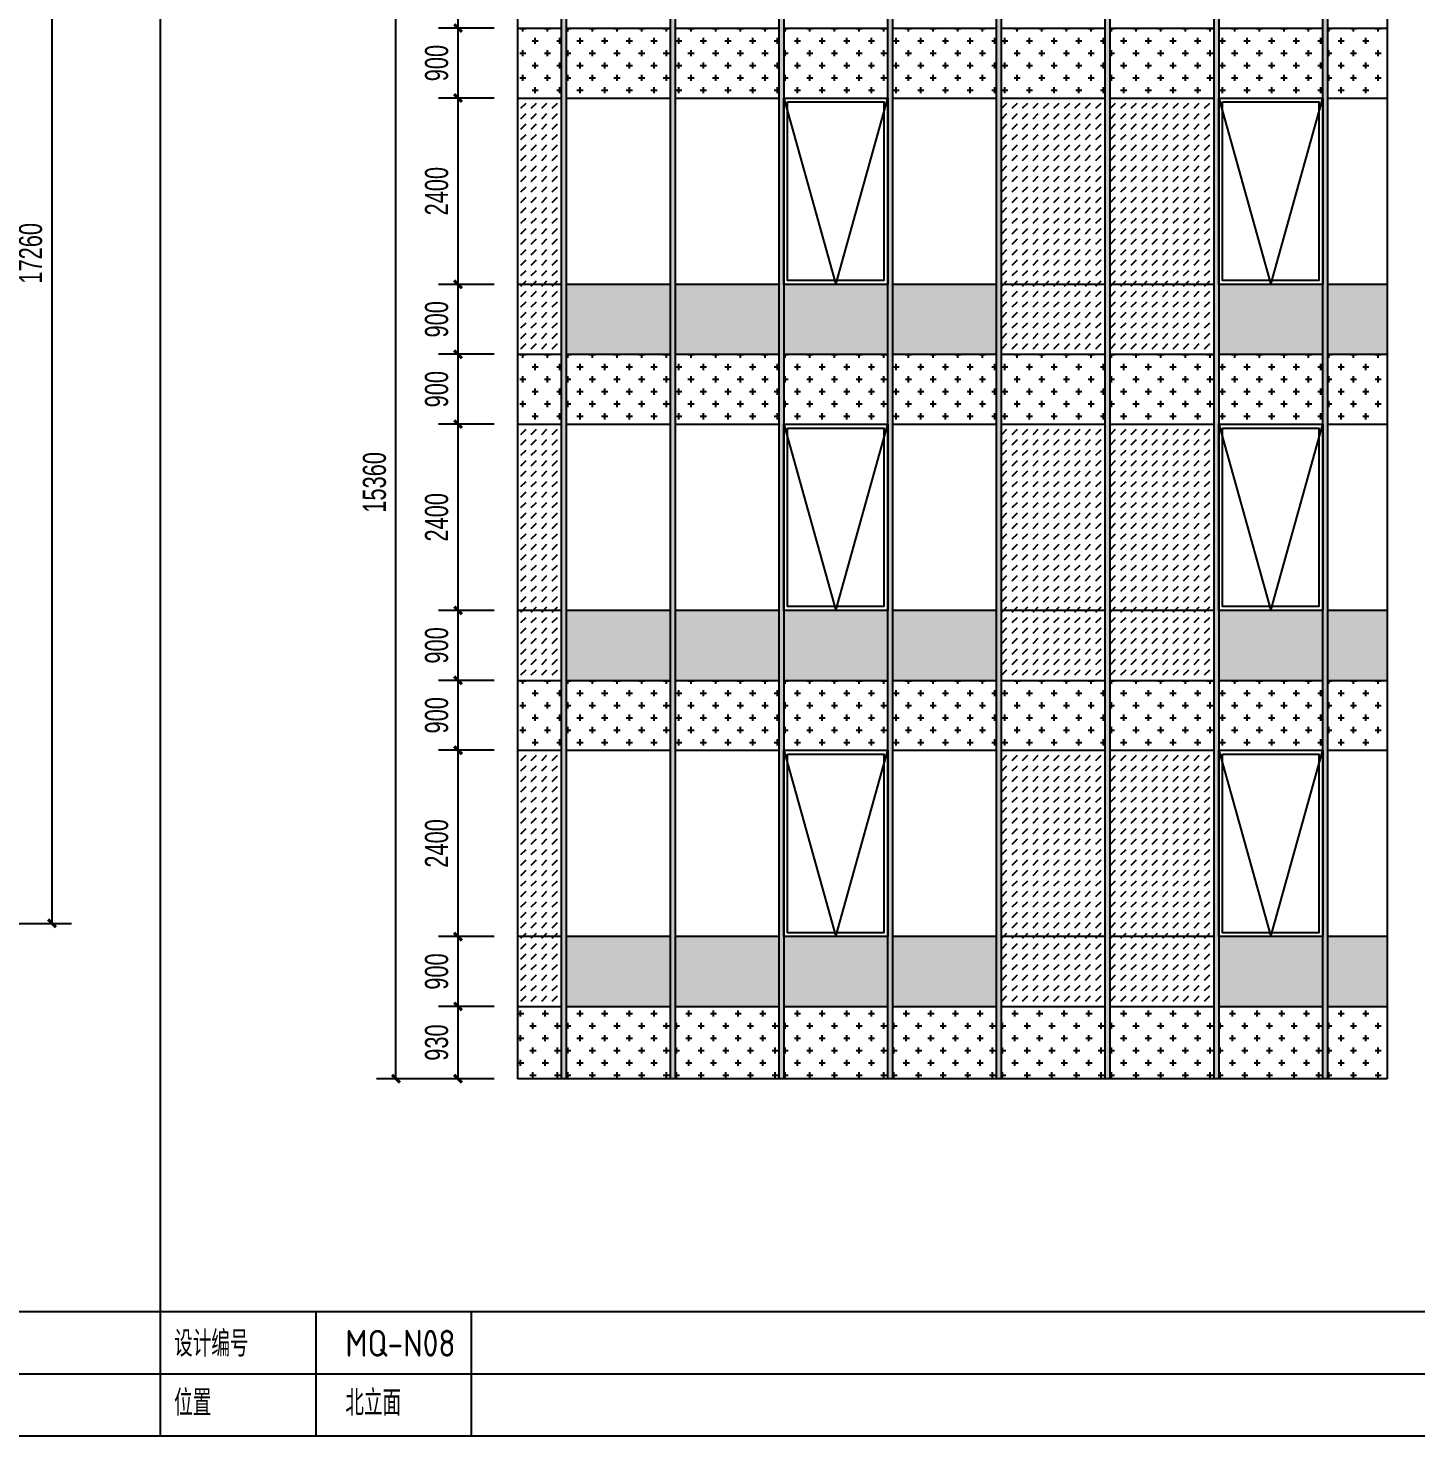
# Model space of a CAD drawing. Extents: x -3 to 440502, y -49243 to 59402.
# Drawn here: x 141707 to 159575, y 31079 to 49209 of the extents above; entities that cross this region are included whole.
import ezdxf

# ---------------------------------------------------------------- set-up
doc = ezdxf.new("R2010")
doc.units = 0
doc.header["$LTSCALE"] = 1000
doc.header["$MEASUREMENT"] = 0
doc.linetypes.add('ACAD_ISO05W100', pattern=[34, 24, -3, 0.5, -3, 0.5, -3])
for name, color, linetype in [('01-标注_尺寸', 124, 'Continuous'), ('02-TEXT_标注', 130, 'Continuous'), ('05-填充_156', 156, 'Continuous'), ('05-填充_18', 18, 'Continuous'), ('05-填充_天正', 26, 'Continuous'), ('A-0-图名图例', 2, 'Continuous'), ('A-C_窗', 140, 'Continuous'), ('D_铝板', 181, 'Continuous'), ('E-立面', 255, 'Continuous')]:
    doc.layers.add(name, color=color, linetype=linetype)
doc.styles.add('_TCH_DIM_T3', font='ros.shx', dxfattribs={"width": 0.705882, "bigfont": 'jd.shx'})
doc.styles.get("Standard").update_dxf_attribs({"font": 'gbenor.shx', "bigfont": 'gbcbig.shx'})
doc.dimstyles.new('_TCH_ARCH&&100', dxfattribs={"dimtxt": 297.5, "dimasz": 100, "dimexe": 250, "dimexo": 300, "dimgap": 126.25, "dimtad": 1, "dimdec": 0, "dimzin": 0, "dimdsep": 46, "dimtxsty": '_TCH_DIM_T3', "dimblk": 'ARCHTICK', "dimcen": 0.09, "dimclrt": 7, "dimazin": 2, "dimtfac": 1, "dimtdec": 0, "dimtix": 1, "dimtmove": 2, "dimatfit": 3, "dimfxl": 0, "dimtolj": 1, "dimtzin": 0, "dimarcsym": 0})
pattern_1 = [(0, (-380340.29, -16663.85), (158.75, 158.75), [79.375, -238.125]), (90, (-380300.6, -16703.54), (-158.75, 158.75), [79.375, -238.125])]
pattern_2 = [(0, (-377540.29, -16663.85), (158.75, 158.75), [79.375, -238.125]), (90, (-377500.6, -16703.54), (-158.75, 158.75), [79.375, -238.125])]
pattern_3 = [(0, (-373340.29, -16663.85), (158.75, 158.75), [79.375, -238.125]), (90, (-373300.6, -16703.54), (-158.75, 158.75), [79.375, -238.125])]
pattern_4 = [(0, (-380340.29, -12463.85), (158.75, 158.75), [79.375, -238.125]), (90, (-380300.6, -12503.54), (-158.75, 158.75), [79.375, -238.125])]
pattern_5 = [(0, (-377540.29, -12463.85), (158.75, 158.75), [79.375, -238.125]), (90, (-377500.6, -12503.54), (-158.75, 158.75), [79.375, -238.125])]
pattern_6 = [(0, (-373340.29, -12463.85), (158.75, 158.75), [79.375, -238.125]), (90, (-373300.6, -12503.54), (-158.75, 158.75), [79.375, -238.125])]
pattern_7 = [(0, (-380340.29, -8263.85), (158.75, 158.75), [79.375, -238.125]), (90, (-380300.6, -8303.54), (-158.75, 158.75), [79.375, -238.125])]
pattern_8 = [(0, (-377540.29, -8263.85), (158.75, 158.75), [79.375, -238.125]), (90, (-377500.6, -8303.54), (-158.75, 158.75), [79.375, -238.125])]
pattern_9 = [(0, (-373340.29, -8263.85), (158.75, 158.75), [79.375, -238.125]), (90, (-373300.6, -8303.54), (-158.75, 158.75), [79.375, -238.125])]

# ---------------------------------------------------------------- blocks, each defined once
blk = doc.blocks.new('*U66')
for p, q in [((0, 1600), (29475, 1600)), ((0, 800), (29475, 800)), ((0, 0), (29475, 0))]:
    blk.add_line(p, q)
blk = doc.blocks.new('A$C2DDF4F07')
at = {"layer": 'A-C_窗'}
for points in [[(0, 2400), (1340, 2400), (1340, 0), (0, 0)], [(50, 2350), (1290, 2350), (1290, 50), (50, 50)]]:
    blk.add_lwpolyline(points, close=True, dxfattribs=at)
blk.add_lwpolyline([(0, 2400), (670, 0), (1340, 2400)], dxfattribs=at)
blk = doc.blocks.new('*U25')
at = {"layer": '05-填充_18'}
h = blk.add_hatch(color=256, dxfattribs=at)
h.dxf.hatch_style = 1
h.paths.add_polyline_path([(60, -15050), (0, -15050), (0, 310), (60, 310)])
blk.add_lwpolyline([(60, -15050), (0, -15050), (0, 310), (60, 310)], close=True)
blk = doc.blocks.new('*U67')
for p, q in [((0, 1600), (22290, 1600)), ((0, 800), (22290, 800)), ((0, 0), (22290, 0))]:
    blk.add_line(p, q)
for points in [[(2000, 1600), (2000, 0)], [(4000, 1600), (4000, 0)]]:
    blk.add_lwpolyline(points)
for s, p in [('设计编号', (176, 1020)), ('位置', (176, 258))]:
    blk.add_text(s, height=332.8).set_placement(p)
blk = doc.blocks.new('_ArchTick')
at = {"color": 0, "linetype": 'ByBlock', "const_width": 0.4}
blk.add_lwpolyline([(-0.5, -0.5), (0.5, 0.5)], dxfattribs=at)
blk = doc.blocks.new('*D355')
at = {"layer": '01-标注_尺寸', "color": 0, "lineweight": -2, "transparency": 16777216}
for p, q in [((147706, 36609), (146992, 36609)), ((147242, 35679), (147242, 36609)), ((147706, 35679), (146992, 35679))]:
    blk.add_line(p, q, dxfattribs=at)
at = {"layer": 'Defpoints', "color": 0, "transparency": 16777216}
for p in [(147242, 36609), (148006, 36609), (148006, 35679)]:
    blk.add_point(p, dxfattribs=at)
at = {"layer": '01-标注_尺寸', "color": 0, "lineweight": -2, "transparency": 16777216, "xscale": 100, "yscale": 100, "zscale": 100}
for p, rotation in [((147242, 36609), 90), ((147242, 35679), 270)]:
    blk.add_blockref('_ArchTick', p, dxfattribs=dict(at, rotation=rotation))
at = {"layer": '01-标注_尺寸', "color": 7, "transparency": 16777216, "insert": (146967, 36144), "char_height": 297.5, "attachment_point": 5, "rotation": 90, "style": '_TCH_DIM_T3'}
blk.add_mtext('\\A1;930', dxfattribs=at)
blk = doc.blocks.new('*D356')
at = {"layer": '01-标注_尺寸', "color": 0, "lineweight": -2, "transparency": 16777216}
for p, q in [((147706, 37509), (146992, 37509)), ((147242, 36609), (147242, 37509)), ((147706, 36609), (146992, 36609))]:
    blk.add_line(p, q, dxfattribs=at)
at = {"layer": 'Defpoints', "color": 0, "transparency": 16777216}
for p in [(147242, 37509), (148006, 37509), (148006, 36609)]:
    blk.add_point(p, dxfattribs=at)
at = {"layer": '01-标注_尺寸', "color": 0, "lineweight": -2, "transparency": 16777216, "xscale": 100, "yscale": 100, "zscale": 100}
for p, rotation in [((147242, 37509), 90), ((147242, 36609), 270)]:
    blk.add_blockref('_ArchTick', p, dxfattribs=dict(at, rotation=rotation))
at = {"layer": '01-标注_尺寸', "color": 7, "transparency": 16777216, "insert": (146967, 37059), "char_height": 297.5, "attachment_point": 5, "rotation": 90, "style": '_TCH_DIM_T3'}
blk.add_mtext('\\A1;900', dxfattribs=at)
blk = doc.blocks.new('*D357')
at = {"layer": '01-标注_尺寸', "color": 0, "lineweight": -2, "transparency": 16777216}
for p, q in [((147706, 39909), (146992, 39909)), ((147242, 37509), (147242, 39909)), ((147706, 37509), (146992, 37509))]:
    blk.add_line(p, q, dxfattribs=at)
at = {"layer": 'Defpoints', "color": 0, "transparency": 16777216}
for p in [(147242, 39909), (148006, 39909), (148006, 37509)]:
    blk.add_point(p, dxfattribs=at)
at = {"layer": '01-标注_尺寸', "color": 0, "lineweight": -2, "transparency": 16777216, "xscale": 100, "yscale": 100, "zscale": 100}
for p, rotation in [((147242, 39909), 90), ((147242, 37509), 270)]:
    blk.add_blockref('_ArchTick', p, dxfattribs=dict(at, rotation=rotation))
at = {"layer": '01-标注_尺寸', "color": 7, "transparency": 16777216, "insert": (146967, 38709), "char_height": 297.5, "attachment_point": 5, "rotation": 90, "style": '_TCH_DIM_T3'}
blk.add_mtext('\\A1;2400', dxfattribs=at)
blk = doc.blocks.new('*D358')
at = {"layer": '01-标注_尺寸', "color": 0, "lineweight": -2, "transparency": 16777216}
for p, q in [((147706, 40809), (146992, 40809)), ((147242, 39909), (147242, 40809)), ((147706, 39909), (146992, 39909))]:
    blk.add_line(p, q, dxfattribs=at)
at = {"layer": 'Defpoints', "color": 0, "transparency": 16777216}
for p in [(147242, 40809), (148006, 40809), (148006, 39909)]:
    blk.add_point(p, dxfattribs=at)
at = {"layer": '01-标注_尺寸', "color": 0, "lineweight": -2, "transparency": 16777216, "xscale": 100, "yscale": 100, "zscale": 100}
for p, rotation in [((147242, 40809), 90), ((147242, 39909), 270)]:
    blk.add_blockref('_ArchTick', p, dxfattribs=dict(at, rotation=rotation))
at = {"layer": '01-标注_尺寸', "color": 7, "transparency": 16777216, "insert": (146967, 40359), "char_height": 297.5, "attachment_point": 5, "rotation": 90, "style": '_TCH_DIM_T3'}
blk.add_mtext('\\A1;900', dxfattribs=at)
blk = doc.blocks.new('*D359')
at = {"layer": '01-标注_尺寸', "color": 0, "lineweight": -2, "transparency": 16777216}
for p, q in [((147706, 41709), (146992, 41709)), ((147242, 40809), (147242, 41709)), ((147706, 40809), (146992, 40809))]:
    blk.add_line(p, q, dxfattribs=at)
at = {"layer": 'Defpoints', "color": 0, "transparency": 16777216}
for p in [(147242, 41709), (148006, 41709), (148006, 40809)]:
    blk.add_point(p, dxfattribs=at)
at = {"layer": '01-标注_尺寸', "color": 0, "lineweight": -2, "transparency": 16777216, "xscale": 100, "yscale": 100, "zscale": 100}
for p, rotation in [((147242, 41709), 90), ((147242, 40809), 270)]:
    blk.add_blockref('_ArchTick', p, dxfattribs=dict(at, rotation=rotation))
at = {"layer": '01-标注_尺寸', "color": 7, "transparency": 16777216, "insert": (146967, 41259), "char_height": 297.5, "attachment_point": 5, "rotation": 90, "style": '_TCH_DIM_T3'}
blk.add_mtext('\\A1;900', dxfattribs=at)
blk = doc.blocks.new('*D360')
at = {"layer": '01-标注_尺寸', "color": 0, "lineweight": -2, "transparency": 16777216}
for p, q in [((147706, 44109), (146992, 44109)), ((147242, 41709), (147242, 44109)), ((147706, 41709), (146992, 41709))]:
    blk.add_line(p, q, dxfattribs=at)
at = {"layer": 'Defpoints', "color": 0, "transparency": 16777216}
for p in [(147242, 44109), (148006, 44109), (148006, 41709)]:
    blk.add_point(p, dxfattribs=at)
at = {"layer": '01-标注_尺寸', "color": 0, "lineweight": -2, "transparency": 16777216, "xscale": 100, "yscale": 100, "zscale": 100}
for p, rotation in [((147242, 44109), 90), ((147242, 41709), 270)]:
    blk.add_blockref('_ArchTick', p, dxfattribs=dict(at, rotation=rotation))
at = {"layer": '01-标注_尺寸', "color": 7, "transparency": 16777216, "insert": (146967, 42909), "char_height": 297.5, "attachment_point": 5, "rotation": 90, "style": '_TCH_DIM_T3'}
blk.add_mtext('\\A1;2400', dxfattribs=at)
blk = doc.blocks.new('*D361')
at = {"layer": '01-标注_尺寸', "color": 0, "lineweight": -2, "transparency": 16777216}
for p, q in [((147706, 45009), (146992, 45009)), ((147242, 44109), (147242, 45009)), ((147706, 44109), (146992, 44109))]:
    blk.add_line(p, q, dxfattribs=at)
at = {"layer": 'Defpoints', "color": 0, "transparency": 16777216}
for p in [(147242, 45009), (148006, 45009), (148006, 44109)]:
    blk.add_point(p, dxfattribs=at)
at = {"layer": '01-标注_尺寸', "color": 0, "lineweight": -2, "transparency": 16777216, "xscale": 100, "yscale": 100, "zscale": 100}
for p, rotation in [((147242, 45009), 90), ((147242, 44109), 270)]:
    blk.add_blockref('_ArchTick', p, dxfattribs=dict(at, rotation=rotation))
at = {"layer": '01-标注_尺寸', "color": 7, "transparency": 16777216, "insert": (146967, 44559), "char_height": 297.5, "attachment_point": 5, "rotation": 90, "style": '_TCH_DIM_T3'}
blk.add_mtext('\\A1;900', dxfattribs=at)
blk = doc.blocks.new('*D362')
at = {"layer": '01-标注_尺寸', "color": 0, "lineweight": -2, "transparency": 16777216}
for p, q in [((147706, 45909), (146992, 45909)), ((147242, 45009), (147242, 45909)), ((147706, 45009), (146992, 45009))]:
    blk.add_line(p, q, dxfattribs=at)
at = {"layer": 'Defpoints', "color": 0, "transparency": 16777216}
for p in [(147242, 45909), (148006, 45909), (148006, 45009)]:
    blk.add_point(p, dxfattribs=at)
at = {"layer": '01-标注_尺寸', "color": 0, "lineweight": -2, "transparency": 16777216, "xscale": 100, "yscale": 100, "zscale": 100}
for p, rotation in [((147242, 45909), 90), ((147242, 45009), 270)]:
    blk.add_blockref('_ArchTick', p, dxfattribs=dict(at, rotation=rotation))
at = {"layer": '01-标注_尺寸', "color": 7, "transparency": 16777216, "insert": (146967, 45459), "char_height": 297.5, "attachment_point": 5, "rotation": 90, "style": '_TCH_DIM_T3'}
blk.add_mtext('\\A1;900', dxfattribs=at)
blk = doc.blocks.new('*D363')
at = {"layer": '01-标注_尺寸', "color": 0, "lineweight": -2, "transparency": 16777216}
for p, q in [((147706, 48309), (146992, 48309)), ((147242, 45909), (147242, 48309)), ((147706, 45909), (146992, 45909))]:
    blk.add_line(p, q, dxfattribs=at)
at = {"layer": 'Defpoints', "color": 0, "transparency": 16777216}
for p in [(147242, 48309), (148006, 48309), (148006, 45909)]:
    blk.add_point(p, dxfattribs=at)
at = {"layer": '01-标注_尺寸', "color": 0, "lineweight": -2, "transparency": 16777216, "xscale": 100, "yscale": 100, "zscale": 100}
for p, rotation in [((147242, 48309), 90), ((147242, 45909), 270)]:
    blk.add_blockref('_ArchTick', p, dxfattribs=dict(at, rotation=rotation))
at = {"layer": '01-标注_尺寸', "color": 7, "transparency": 16777216, "insert": (146967, 47109), "char_height": 297.5, "attachment_point": 5, "rotation": 90, "style": '_TCH_DIM_T3'}
blk.add_mtext('\\A1;2400', dxfattribs=at)
blk = doc.blocks.new('*D364')
at = {"layer": '01-标注_尺寸', "color": 0, "lineweight": -2, "transparency": 16777216}
for p, q in [((147706, 49209), (146992, 49209)), ((147242, 48309), (147242, 49209)), ((147706, 48309), (146992, 48309))]:
    blk.add_line(p, q, dxfattribs=at)
at = {"layer": 'Defpoints', "color": 0, "transparency": 16777216}
for p in [(147242, 49209), (148006, 49209), (148006, 48309)]:
    blk.add_point(p, dxfattribs=at)
at = {"layer": '01-标注_尺寸', "color": 0, "lineweight": -2, "transparency": 16777216, "xscale": 100, "yscale": 100, "zscale": 100}
for p, rotation in [((147242, 49209), 90), ((147242, 48309), 270)]:
    blk.add_blockref('_ArchTick', p, dxfattribs=dict(at, rotation=rotation))
at = {"layer": '01-标注_尺寸', "color": 7, "transparency": 16777216, "insert": (146967, 48759), "char_height": 297.5, "attachment_point": 5, "rotation": 90, "style": '_TCH_DIM_T3'}
blk.add_mtext('\\A1;900', dxfattribs=at)
blk = doc.blocks.new('*D365')
at = {"layer": '01-标注_尺寸', "color": 0, "lineweight": -2, "transparency": 16777216}
for p, q in [((147706, 50609), (146992, 50609)), ((147242, 49209), (147242, 50609)), ((147706, 49209), (146992, 49209))]:
    blk.add_line(p, q, dxfattribs=at)
at = {"layer": 'Defpoints', "color": 0, "transparency": 16777216}
for p in [(147242, 50609), (148006, 50609), (148006, 49209)]:
    blk.add_point(p, dxfattribs=at)
at = {"layer": '01-标注_尺寸', "color": 0, "lineweight": -2, "transparency": 16777216, "xscale": 100, "yscale": 100, "zscale": 100}
for p, rotation in [((147242, 50609), 90), ((147242, 49209), 270)]:
    blk.add_blockref('_ArchTick', p, dxfattribs=dict(at, rotation=rotation))
at = {"layer": '01-标注_尺寸', "color": 7, "transparency": 16777216, "insert": (146967, 49909), "char_height": 297.5, "attachment_point": 5, "rotation": 90, "style": '_TCH_DIM_T3'}
blk.add_mtext('\\A1;1400', dxfattribs=at)
blk = doc.blocks.new('*D367')
at = {"layer": '01-标注_尺寸', "color": 0, "lineweight": -2, "transparency": 16777216}
for p, q in [((147536, 51039), (146192, 51039)), ((146442, 35679), (146442, 51039)), ((147536, 35679), (146192, 35679))]:
    blk.add_line(p, q, dxfattribs=at)
at = {"layer": 'Defpoints', "color": 0, "transparency": 16777216}
for p in [(146442, 51039), (147836, 51039), (147836, 35679)]:
    blk.add_point(p, dxfattribs=at)
at = {"layer": '01-标注_尺寸', "color": 0, "lineweight": -2, "transparency": 16777216, "xscale": 100, "yscale": 100, "zscale": 100}
for p, rotation in [((146442, 51039), 90), ((146442, 35679), 270)]:
    blk.add_blockref('_ArchTick', p, dxfattribs=dict(at, rotation=rotation))
at = {"layer": '01-标注_尺寸', "color": 7, "transparency": 16777216, "insert": (146167, 43359), "char_height": 297.5, "attachment_point": 5, "rotation": 90, "style": '_TCH_DIM_T3'}
blk.add_mtext('\\A1;15360', dxfattribs=at)
blk = doc.blocks.new('*D494')
at = {"layer": '01-标注_尺寸', "color": 0, "lineweight": -2, "transparency": 16777216}
for p, q in [((140720, 54939), (142264, 54939)), ((142014, 37679), (142014, 54939)), ((140720, 37679), (142264, 37679))]:
    blk.add_line(p, q, dxfattribs=at)
at = {"layer": 'Defpoints', "color": 0, "transparency": 16777216}
for p in [(140420, 54939), (142014, 54939), (140420, 37679)]:
    blk.add_point(p, dxfattribs=at)
at = {"layer": '01-标注_尺寸', "color": 0, "lineweight": -2, "transparency": 16777216, "xscale": 100, "yscale": 100, "zscale": 100}
for p, rotation in [((142014, 54939), 90), ((142014, 37679), 270)]:
    blk.add_blockref('_ArchTick', p, dxfattribs=dict(at, rotation=rotation))
at = {"layer": '01-标注_尺寸', "color": 7, "transparency": 16777216, "insert": (141739, 46309), "char_height": 297.5, "attachment_point": 5, "rotation": 90, "style": '_TCH_DIM_T3'}
blk.add_mtext('\\A1;17260', dxfattribs=at)

msp = doc.modelspace()

# ---------------------------------------------------------------- hatches: boundary and pattern name
at = {"layer": '05-填充_156'}
h = msp.add_hatch(dxfattribs=at)
h.set_pattern_fill('CROSS', color=136, scale=100)
h.set_pattern_definition([(0, (-383140.29, -8263.85), (158.75, 158.75), [79.375, -238.125]), (90, (-383100.6, -8303.54), (-158.75, 158.75), [79.375, -238.125])])
h.paths.add_polyline_path([(148576.1, 49208.8), (148006.1, 49208.8), (148006.1, 48308.8), (148576.1, 48308.8)])
h = msp.add_hatch(dxfattribs=at)
h.set_pattern_fill('CROSS', color=136, scale=100)
h.set_pattern_definition(pattern_7)
h.paths.add_polyline_path([(149976.1, 49208.8), (148636.1, 49208.8), (148636.1, 48308.8), (149976.1, 48308.8)])
h = msp.add_hatch(dxfattribs=at)
h.set_pattern_fill('CROSS', color=136, scale=100)
h.set_pattern_definition(pattern_7)
h.paths.add_polyline_path([(151376.1, 49208.8), (150036.1, 49208.8), (150036.1, 48308.8), (151376.1, 48308.8)])
h = msp.add_hatch(dxfattribs=at)
h.set_pattern_fill('CROSS', color=136, scale=100)
h.set_pattern_definition(pattern_8)
h.paths.add_polyline_path([(152776.1, 49208.8), (151436.1, 49208.8), (151436.1, 48308.8), (152776.1, 48308.8)])
h = msp.add_hatch(dxfattribs=at)
h.set_pattern_fill('CROSS', color=136, scale=100)
h.set_pattern_definition(pattern_8)
h.paths.add_polyline_path([(154176.1, 49208.8), (152836.1, 49208.8), (152836.1, 48308.8), (154176.1, 48308.8)])
h = msp.add_hatch(dxfattribs=at)
h.set_pattern_fill('CROSS', color=136, scale=100)
h.set_pattern_definition([(0, (-376140.29, -8263.85), (158.75, 158.75), [79.375, -238.125]), (90, (-376100.6, -8303.54), (-158.75, 158.75), [79.375, -238.125])])
h.paths.add_polyline_path([(155576.1, 49208.8), (154236.1, 49208.8), (154236.1, 48308.8), (155576.1, 48308.8)])
h = msp.add_hatch(dxfattribs=at)
h.set_pattern_fill('CROSS', color=136, scale=100)
h.set_pattern_definition(pattern_9)
h.paths.add_polyline_path([(156976.1, 49208.8), (155636.1, 49208.8), (155636.1, 48308.8), (156976.1, 48308.8)])
h = msp.add_hatch(dxfattribs=at)
h.set_pattern_fill('CROSS', color=136, scale=100)
h.set_pattern_definition(pattern_9)
h.paths.add_polyline_path([(158376.1, 49208.8), (157036.1, 49208.8), (157036.1, 48308.8), (158376.1, 48308.8)])
h = msp.add_hatch(dxfattribs=at)
h.set_pattern_fill('CROSS', color=136, scale=100)
h.set_pattern_definition([(0, (-370540.29, -8263.85), (158.75, 158.75), [79.375, -238.125]), (90, (-370500.6, -8303.54), (-158.75, 158.75), [79.375, -238.125])])
h.paths.add_polyline_path([(159206.1, 49208.8), (158436.1, 49208.8), (158436.1, 48308.8), (159206.1, 48308.8)])
h = msp.add_hatch(dxfattribs=at)
h.set_pattern_fill('DASH', color=256, scale=100, angle=45)
h.set_pattern_definition([(45, (-381740.29, -8263.85), (1e-14, 134.703842), [95.25, -95.25])])
h.paths.add_polyline_path([(148576.1, 48308.8), (148006.1, 48308.8), (148006.1, 45008.8), (148576.1, 45008.8)])
h = msp.add_hatch(dxfattribs=at)
h.set_pattern_fill('DASH', color=256, scale=100, angle=45)
h.set_pattern_definition([(45, (-374740.29, -8263.85), (1e-14, 134.703842), [95.25, -95.25])])
h.paths.add_polyline_path([(155576.1, 48308.8), (154236.1, 48308.8), (154236.1, 45008.8), (155576.1, 45008.8)])
h = msp.add_hatch(dxfattribs=at)
h.set_pattern_fill('DASH', color=256, scale=100, angle=45)
h.set_pattern_definition([(45, (-373340.29, -8263.85), (1e-14, 134.703842), [95.25, -95.25])])
h.paths.add_polyline_path([(156976.1, 48308.8), (155636.1, 48308.8), (155636.1, 45008.8), (156976.1, 45008.8)])
h = msp.add_hatch(dxfattribs=at)
h.set_pattern_fill('CROSS', color=136, scale=100)
h.set_pattern_definition([(0, (-383140.29, -12463.85), (158.75, 158.75), [79.375, -238.125]), (90, (-383100.6, -12503.54), (-158.75, 158.75), [79.375, -238.125])])
h.paths.add_polyline_path([(148576.1, 45008.8), (148006.1, 45008.8), (148006.1, 44108.8), (148576.1, 44108.8)])
h = msp.add_hatch(dxfattribs=at)
h.set_pattern_fill('CROSS', color=136, scale=100)
h.set_pattern_definition(pattern_4)
h.paths.add_polyline_path([(149976.1, 45008.8), (148636.1, 45008.8), (148636.1, 44108.8), (149976.1, 44108.8)])
h = msp.add_hatch(dxfattribs=at)
h.set_pattern_fill('CROSS', color=136, scale=100)
h.set_pattern_definition(pattern_4)
h.paths.add_polyline_path([(151376.1, 45008.8), (150036.1, 45008.8), (150036.1, 44108.8), (151376.1, 44108.8)])
h = msp.add_hatch(dxfattribs=at)
h.set_pattern_fill('CROSS', color=136, scale=100)
h.set_pattern_definition(pattern_5)
h.paths.add_polyline_path([(152776.1, 45008.8), (151436.1, 45008.8), (151436.1, 44108.8), (152776.1, 44108.8)])
h = msp.add_hatch(dxfattribs=at)
h.set_pattern_fill('CROSS', color=136, scale=100)
h.set_pattern_definition(pattern_5)
h.paths.add_polyline_path([(154176.1, 45008.8), (152836.1, 45008.8), (152836.1, 44108.8), (154176.1, 44108.8)])
h = msp.add_hatch(dxfattribs=at)
h.set_pattern_fill('CROSS', color=136, scale=100)
h.set_pattern_definition([(0, (-376140.29, -12463.85), (158.75, 158.75), [79.375, -238.125]), (90, (-376100.6, -12503.54), (-158.75, 158.75), [79.375, -238.125])])
h.paths.add_polyline_path([(155576.1, 45008.8), (154236.1, 45008.8), (154236.1, 44108.8), (155576.1, 44108.8)])
h = msp.add_hatch(dxfattribs=at)
h.set_pattern_fill('CROSS', color=136, scale=100)
h.set_pattern_definition(pattern_6)
h.paths.add_polyline_path([(156976.1, 45008.8), (155636.1, 45008.8), (155636.1, 44108.8), (156976.1, 44108.8)])
h = msp.add_hatch(dxfattribs=at)
h.set_pattern_fill('CROSS', color=136, scale=100)
h.set_pattern_definition(pattern_6)
h.paths.add_polyline_path([(158376.1, 45008.8), (157036.1, 45008.8), (157036.1, 44108.8), (158376.1, 44108.8)])
h = msp.add_hatch(dxfattribs=at)
h.set_pattern_fill('CROSS', color=136, scale=100)
h.set_pattern_definition([(0, (-370540.29, -12463.85), (158.75, 158.75), [79.375, -238.125]), (90, (-370500.6, -12503.54), (-158.75, 158.75), [79.375, -238.125])])
h.paths.add_polyline_path([(159206.1, 45008.8), (158436.1, 45008.8), (158436.1, 44108.8), (159206.1, 44108.8)])
h = msp.add_hatch(dxfattribs=at)
h.set_pattern_fill('DASH', color=256, scale=100, angle=45)
h.set_pattern_definition([(45, (-381740.29, -12463.85), (1e-14, 134.703842), [95.25, -95.25])])
h.paths.add_polyline_path([(148576.1, 44108.8), (148006.1, 44108.8), (148006.1, 40808.8), (148576.1, 40808.8)])
h = msp.add_hatch(dxfattribs=at)
h.set_pattern_fill('DASH', color=256, scale=100, angle=45)
h.set_pattern_definition([(45, (-374740.29, -12463.85), (1e-14, 134.703842), [95.25, -95.25])])
h.paths.add_polyline_path([(155576.1, 44108.8), (154236.1, 44108.8), (154236.1, 40808.8), (155576.1, 40808.8)])
h = msp.add_hatch(dxfattribs=at)
h.set_pattern_fill('DASH', color=256, scale=100, angle=45)
h.set_pattern_definition([(45, (-373340.29, -12463.85), (1e-14, 134.703842), [95.25, -95.25])])
h.paths.add_polyline_path([(156976.1, 44108.8), (155636.1, 44108.8), (155636.1, 40808.8), (156976.1, 40808.8)])
h = msp.add_hatch(dxfattribs=at)
h.set_pattern_fill('CROSS', color=136, scale=100)
h.set_pattern_definition([(0, (-383140.29, -16663.85), (158.75, 158.75), [79.375, -238.125]), (90, (-383100.6, -16703.54), (-158.75, 158.75), [79.375, -238.125])])
h.paths.add_polyline_path([(148576.1, 40808.8), (148006.1, 40808.8), (148006.1, 39908.8), (148576.1, 39908.8)])
h = msp.add_hatch(dxfattribs=at)
h.set_pattern_fill('CROSS', color=136, scale=100)
h.set_pattern_definition(pattern_1)
h.paths.add_polyline_path([(149976.1, 40808.8), (148636.1, 40808.8), (148636.1, 39908.8), (149976.1, 39908.8)])
h = msp.add_hatch(dxfattribs=at)
h.set_pattern_fill('CROSS', color=136, scale=100)
h.set_pattern_definition(pattern_1)
h.paths.add_polyline_path([(151376.1, 40808.8), (150036.1, 40808.8), (150036.1, 39908.8), (151376.1, 39908.8)])
h = msp.add_hatch(dxfattribs=at)
h.set_pattern_fill('CROSS', color=136, scale=100)
h.set_pattern_definition(pattern_2)
h.paths.add_polyline_path([(152776.1, 40808.8), (151436.1, 40808.8), (151436.1, 39908.8), (152776.1, 39908.8)])
h = msp.add_hatch(dxfattribs=at)
h.set_pattern_fill('CROSS', color=136, scale=100)
h.set_pattern_definition(pattern_2)
h.paths.add_polyline_path([(154176.1, 40808.8), (152836.1, 40808.8), (152836.1, 39908.8), (154176.1, 39908.8)])
h = msp.add_hatch(dxfattribs=at)
h.set_pattern_fill('CROSS', color=136, scale=100)
h.set_pattern_definition([(0, (-376140.29, -16663.85), (158.75, 158.75), [79.375, -238.125]), (90, (-376100.6, -16703.54), (-158.75, 158.75), [79.375, -238.125])])
h.paths.add_polyline_path([(155576.1, 40808.8), (154236.1, 40808.8), (154236.1, 39908.8), (155576.1, 39908.8)])
h = msp.add_hatch(dxfattribs=at)
h.set_pattern_fill('CROSS', color=136, scale=100)
h.set_pattern_definition(pattern_3)
h.paths.add_polyline_path([(156976.1, 40808.8), (155636.1, 40808.8), (155636.1, 39908.8), (156976.1, 39908.8)])
h = msp.add_hatch(dxfattribs=at)
h.set_pattern_fill('CROSS', color=136, scale=100)
h.set_pattern_definition(pattern_3)
h.paths.add_polyline_path([(158376.1, 40808.8), (157036.1, 40808.8), (157036.1, 39908.8), (158376.1, 39908.8)])
h = msp.add_hatch(dxfattribs=at)
h.set_pattern_fill('CROSS', color=136, scale=100)
h.set_pattern_definition([(0, (-370540.29, -16663.85), (158.75, 158.75), [79.375, -238.125]), (90, (-370500.6, -16703.54), (-158.75, 158.75), [79.375, -238.125])])
h.paths.add_polyline_path([(159206.1, 40808.8), (158436.1, 40808.8), (158436.1, 39908.8), (159206.1, 39908.8)])
h = msp.add_hatch(dxfattribs=at)
h.set_pattern_fill('DASH', color=256, scale=100, angle=45)
h.set_pattern_definition([(45, (-381740.29, -16663.85), (1e-14, 134.703842), [95.25, -95.25])])
h.paths.add_polyline_path([(148576.1, 39908.8), (148006.1, 39908.8), (148006.1, 36608.8), (148576.1, 36608.8)])
h = msp.add_hatch(dxfattribs=at)
h.set_pattern_fill('DASH', color=256, scale=100, angle=45)
h.set_pattern_definition([(45, (-374740.29, -16663.85), (1e-14, 134.703842), [95.25, -95.25])])
h.paths.add_polyline_path([(155576.1, 39908.8), (154236.1, 39908.8), (154236.1, 36608.8), (155576.1, 36608.8)])
h = msp.add_hatch(dxfattribs=at)
h.set_pattern_fill('DASH', color=256, scale=100, angle=45)
h.set_pattern_definition([(45, (-373340.29, -16663.85), (1e-14, 134.703842), [95.25, -95.25])])
h.paths.add_polyline_path([(156976.1, 39908.8), (155636.1, 39908.8), (155636.1, 36608.8), (156976.1, 36608.8)])
h = msp.add_hatch(dxfattribs=at)
h.set_pattern_fill('CROSS', color=136, scale=100)
h.set_pattern_definition([(0, (-381740.29, -16663.85), (158.75, 158.75), [79.375, -238.125]), (90, (-381700.6, -16703.54), (-158.75, 158.75), [79.375, -238.125])])
h.paths.add_polyline_path([(148576.1, 36608.8), (148006.1, 36608.8), (148006.1, 35678.8), (148576.1, 35678.8)])
h = msp.add_hatch(dxfattribs=at)
h.set_pattern_fill('CROSS', color=136, scale=100)
h.set_pattern_definition(pattern_1)
h.paths.add_polyline_path([(149976.1, 36608.8), (148636.1, 36608.8), (148636.1, 35678.8), (149976.1, 35678.8)])
h = msp.add_hatch(dxfattribs=at)
h.set_pattern_fill('CROSS', color=136, scale=100)
h.set_pattern_definition([(0, (-378940.29, -16663.85), (158.75, 158.75), [79.375, -238.125]), (90, (-378900.6, -16703.54), (-158.75, 158.75), [79.375, -238.125])])
h.paths.add_polyline_path([(151376.1, 36608.8), (150036.1, 36608.8), (150036.1, 35678.8), (151376.1, 35678.8)])
h = msp.add_hatch(dxfattribs=at)
h.set_pattern_fill('CROSS', color=136, scale=100)
h.set_pattern_definition([(0, (-377540.29, -16663.85), (158.75, 158.75), [79.375, -238.125]), (90, (-377500.6, -16703.54), (-158.75, 158.75), [79.375, -238.125])])
h.paths.add_polyline_path([(152776.1, 36608.8), (151436.1, 36608.8), (151436.1, 35678.8), (152776.1, 35678.8)])
h = msp.add_hatch(dxfattribs=at)
h.set_pattern_fill('CROSS', color=136, scale=100)
h.set_pattern_definition([(0, (-376140.29, -16663.85), (158.75, 158.75), [79.375, -238.125]), (90, (-376100.6, -16703.54), (-158.75, 158.75), [79.375, -238.125])])
h.paths.add_polyline_path([(154176.1, 36608.8), (152836.1, 36608.8), (152836.1, 35678.8), (154176.1, 35678.8)])
h = msp.add_hatch(dxfattribs=at)
h.set_pattern_fill('CROSS', color=136, scale=100)
h.set_pattern_definition([(0, (-374740.29, -16663.85), (158.75, 158.75), [79.375, -238.125]), (90, (-374700.6, -16703.54), (-158.75, 158.75), [79.375, -238.125])])
h.paths.add_polyline_path([(155576.1, 36608.8), (154236.1, 36608.8), (154236.1, 35678.8), (155576.1, 35678.8)])
h = msp.add_hatch(dxfattribs=at)
h.set_pattern_fill('CROSS', color=136, scale=100)
h.set_pattern_definition([(0, (-373340.29, -16663.85), (158.75, 158.75), [79.375, -238.125]), (90, (-373300.6, -16703.54), (-158.75, 158.75), [79.375, -238.125])])
h.paths.add_polyline_path([(156976.1, 36608.8), (155636.1, 36608.8), (155636.1, 35678.8), (156976.1, 35678.8)])
h = msp.add_hatch(dxfattribs=at)
h.set_pattern_fill('CROSS', color=136, scale=100)
h.set_pattern_definition([(0, (-371940.29, -16663.85), (158.75, 158.75), [79.375, -238.125]), (90, (-371900.6, -16703.54), (-158.75, 158.75), [79.375, -238.125])])
h.paths.add_polyline_path([(158376.1, 36608.8), (157036.1, 36608.8), (157036.1, 35678.8), (158376.1, 35678.8)])
h = msp.add_hatch(dxfattribs=at)
h.set_pattern_fill('CROSS', color=136, scale=100)
h.set_pattern_definition([(0, (-370540.29, -16663.85), (158.75, 158.75), [79.375, -238.125]), (90, (-370500.6, -16703.54), (-158.75, 158.75), [79.375, -238.125])])
h.paths.add_polyline_path([(159206.1, 36608.8), (158436.1, 36608.8), (158436.1, 35678.8), (159206.1, 35678.8)])
at = {"layer": '05-填充_天正'}
h = msp.add_hatch(dxfattribs=at)
h.set_pattern_fill('AR-CONC', color=256, scale=200)
h.set_pattern_definition([(50, (0, 0), (364.36934, -31.87817), [38.1, -419.1]), (355, (0, 0), (-70.48565, 382.1133), [30.48, -335.28]), (100.451, (30.36, -2.66), (293.885, 350.2334), [32.38, -356.18]), (46.1842, (0, 101.6), (542.1581, -84.0847), [57.15, -628.65]), (96.6356, (45.2, 94.6), (474.8085, 494.8511), [48.57, -534.27]), (351.184, (0, 101.6), (474.8092, 494.8502), [45.72, -502.92]), (21, (50.8, 76.2), (303.22976, -204.53104), [38.1, -419.1]), (326, (50.8, 76.2), (123.60406, 368.3759), [30.48, -335.28]), (71.4514, (76.07, 59.16), (426.833, 163.8457), [32.38, -356.18]), (37.5, (0, 0), (6.17721, 169.11008), [0, -331.216, 0, -340.36, 0, -336.55]), (7.5, (0, 0), (133.63933, 200.36115), [0, -194.056, 0, -323.596, 0, -128.27]), (327.5, (-113.28, 0), (271.18119, -11.45749), [0, -127, 0, -396.24, 0, -525.78]), (317.5, (-164.08, 0), (296.25836, 50.85298), [0, -165.1, 0, -263.144, 0, -373.38])])
h.paths.add_polyline_path([(158436.1, 45008.8), (159206.1, 45008.8), (159206.1, 45908.8), (158436.1, 45908.8)])
h.paths.add_polyline_path([(157036.1, 45008.8), (158376.1, 45008.8), (158376.1, 45908.8), (157036.1, 45908.8)])
h.paths.add_polyline_path([(152836.1, 45008.8), (154176.1, 45008.8), (154176.1, 45908.8), (152836.1, 45908.8)])
h.paths.add_polyline_path([(151436.1, 45008.8), (152776.1, 45008.8), (152776.1, 45908.8), (151436.1, 45908.8)])
h.paths.add_polyline_path([(150036.1, 45908.8), (151376.1, 45908.8), (151376.1, 45008.8), (150036.1, 45008.8)])
h.paths.add_polyline_path([(148636.1, 45008.8), (149976.1, 45008.8), (149976.1, 45908.8), (148636.1, 45908.8)])
h.paths.add_polyline_path([(158436.1, 40808.8), (159206.1, 40808.8), (159206.1, 41708.8), (158436.1, 41708.8)])
h.paths.add_polyline_path([(157036.1, 40808.8), (158376.1, 40808.8), (158376.1, 41708.8), (157036.1, 41708.8)])
h.paths.add_polyline_path([(152836.1, 40808.8), (154176.1, 40808.8), (154176.1, 41708.8), (152836.1, 41708.8)])
h.paths.add_polyline_path([(151436.1, 40808.8), (152776.1, 40808.8), (152776.1, 41708.8), (151436.1, 41708.8)])
h.paths.add_polyline_path([(150036.1, 41708.8), (151376.1, 41708.8), (151376.1, 40808.8), (150036.1, 40808.8)])
h.paths.add_polyline_path([(148636.1, 40808.8), (149976.1, 40808.8), (149976.1, 41708.8), (148636.1, 41708.8)])
h.paths.add_polyline_path([(158436.1, 36608.8), (159206.1, 36608.8), (159206.1, 37508.8), (158436.1, 37508.8)])
h.paths.add_polyline_path([(157036.1, 36608.8), (158376.1, 36608.8), (158376.1, 37508.8), (157036.1, 37508.8)])
h.paths.add_polyline_path([(152836.1, 36608.8), (154176.1, 36608.8), (154176.1, 37508.8), (152836.1, 37508.8)])
h.paths.add_polyline_path([(151436.1, 36608.8), (152776.1, 36608.8), (152776.1, 37508.8), (151436.1, 37508.8)])
h.paths.add_polyline_path([(150036.1, 37508.8), (151376.1, 37508.8), (151376.1, 36608.8), (150036.1, 36608.8)])
h.paths.add_polyline_path([(148636.1, 36608.8), (149976.1, 36608.8), (149976.1, 37508.8), (148636.1, 37508.8)])

# ---------------------------------------------------------------- linework, layer by layer
at = {"layer": 'A-0-图名图例'}
msp.add_lwpolyline([(143409.8, 31078.8), (143409.8, 58400)], dxfattribs=at)
at = {"layer": 'A-C_窗'}
for points in [[(148006.1, 49208.8), (148576.1, 49208.8)], [(148636.1, 49208.8), (149976.1, 49208.8)], [(150036.1, 49208.8), (151376.1, 49208.8)], [(151436.1, 49208.8), (152776.1, 49208.8)], [(152836.1, 49208.8), (154176.1, 49208.8)], [(154236.1, 49208.8), (155576.1, 49208.8)], [(155636.1, 49208.8), (156976.1, 49208.8)], [(157036.1, 49208.8), (158376.1, 49208.8)], [(158436.1, 49208.8), (159206.1, 49208.8)], [(148006.1, 48308.8), (148576.1, 48308.8)], [(148636.1, 48308.8), (149976.1, 48308.8)], [(150036.1, 48308.8), (151376.1, 48308.8)], [(151436.1, 48308.8), (152776.1, 48308.8)], [(152836.1, 48308.8), (154176.1, 48308.8)], [(154236.1, 48308.8), (155576.1, 48308.8)], [(155636.1, 48308.8), (156976.1, 48308.8)], [(157036.1, 48308.8), (158376.1, 48308.8)], [(158436.1, 48308.8), (159206.1, 48308.8)], [(148576.1, 45908.8), (148006.1, 45908.8)], [(149976.1, 45908.8), (148636.1, 45908.8)], [(151376.1, 45908.8), (150036.1, 45908.8)], [(154176.1, 45908.8), (152836.1, 45908.8)], [(155576.1, 45908.8), (154236.1, 45908.8)], [(156976.1, 45908.8), (155636.1, 45908.8)], [(158376.1, 45908.8), (157036.1, 45908.8)], [(159206.1, 45908.8), (158436.1, 45908.8)], [(148006.1, 45008.8), (148576.1, 45008.8)], [(148636.1, 45008.8), (149976.1, 45008.8)], [(150036.1, 45008.8), (151376.1, 45008.8)], [(151436.1, 45008.8), (152776.1, 45008.8)], [(152836.1, 45008.8), (154176.1, 45008.8)], [(154236.1, 45008.8), (155576.1, 45008.8)], [(155636.1, 45008.8), (156976.1, 45008.8)], [(157036.1, 45008.8), (158376.1, 45008.8)], [(158436.1, 45008.8), (159206.1, 45008.8)], [(148006.1, 44108.8), (148576.1, 44108.8)], [(148636.1, 44108.8), (149976.1, 44108.8)], [(150036.1, 44108.8), (151376.1, 44108.8)], [(151436.1, 44108.8), (152776.1, 44108.8)], [(152836.1, 44108.8), (154176.1, 44108.8)], [(154236.1, 44108.8), (155576.1, 44108.8)], [(155636.1, 44108.8), (156976.1, 44108.8)], [(157036.1, 44108.8), (158376.1, 44108.8)], [(158436.1, 44108.8), (159206.1, 44108.8)], [(148576.1, 41708.8), (148006.1, 41708.8)], [(149976.1, 41708.8), (148636.1, 41708.8)], [(151376.1, 41708.8), (150036.1, 41708.8)], [(154176.1, 41708.8), (152836.1, 41708.8)], [(155576.1, 41708.8), (154236.1, 41708.8)], [(156976.1, 41708.8), (155636.1, 41708.8)], [(158376.1, 41708.8), (157036.1, 41708.8)], [(159206.1, 41708.8), (158436.1, 41708.8)], [(148006.1, 40808.8), (148576.1, 40808.8)], [(148636.1, 40808.8), (149976.1, 40808.8)], [(150036.1, 40808.8), (151376.1, 40808.8)], [(151436.1, 40808.8), (152776.1, 40808.8)], [(152836.1, 40808.8), (154176.1, 40808.8)], [(154236.1, 40808.8), (155576.1, 40808.8)], [(155636.1, 40808.8), (156976.1, 40808.8)], [(157036.1, 40808.8), (158376.1, 40808.8)], [(158436.1, 40808.8), (159206.1, 40808.8)], [(148006.1, 39908.8), (148576.1, 39908.8)], [(148636.1, 39908.8), (149976.1, 39908.8)], [(150036.1, 39908.8), (151376.1, 39908.8)], [(151436.1, 39908.8), (152776.1, 39908.8)], [(152836.1, 39908.8), (154176.1, 39908.8)], [(154236.1, 39908.8), (155576.1, 39908.8)], [(155636.1, 39908.8), (156976.1, 39908.8)], [(157036.1, 39908.8), (158376.1, 39908.8)], [(158436.1, 39908.8), (159206.1, 39908.8)], [(148576.1, 37508.8), (148006.1, 37508.8)], [(149976.1, 37508.8), (148636.1, 37508.8)], [(151376.1, 37508.8), (150036.1, 37508.8)], [(154176.1, 37508.8), (152836.1, 37508.8)], [(155576.1, 37508.8), (154236.1, 37508.8)], [(156976.1, 37508.8), (155636.1, 37508.8)], [(158376.1, 37508.8), (157036.1, 37508.8)], [(159206.1, 37508.8), (158436.1, 37508.8)], [(148006.1, 36608.8), (148576.1, 36608.8)], [(148636.1, 36608.8), (149976.1, 36608.8)], [(150036.1, 36608.8), (151376.1, 36608.8)], [(151436.1, 36608.8), (152776.1, 36608.8)], [(152836.1, 36608.8), (154176.1, 36608.8)], [(154236.1, 36608.8), (155576.1, 36608.8)], [(155636.1, 36608.8), (156976.1, 36608.8)], [(157036.1, 36608.8), (158376.1, 36608.8)], [(158436.1, 36608.8), (159206.1, 36608.8)]]:
    msp.add_lwpolyline(points, dxfattribs=at)
at = {"layer": 'E-立面'}
for points in [[(148006.1, 51038.8), (148006.1, 35678.8)], [(159206.1, 51038.8), (159206.1, 35678.8)], [(159206.1, 35678.8), (148006.1, 35678.8)]]:
    msp.add_lwpolyline(points, dxfattribs=at)

# ---------------------------------------------------------------- block references
at = {"layer": 'A-0-图名图例'}
for name, p in [('*U66', (113934.5, 31078.8)), ('*U67', (143409.8, 31078.8))]:
    msp.add_blockref(name, p, dxfattribs=at)
at = {"layer": 'A-C_窗'}
for p in [(151436.1, 45908.8), (157036.1, 45908.8), (151436.1, 41708.8), (157036.1, 41708.8), (151436.1, 37508.8), (157036.1, 37508.8)]:
    msp.add_blockref('A$C2DDF4F07', p, dxfattribs=at)
at = {"layer": 'D_铝板'}
for p in [(148576.1, 50728.9), (149976.1, 50728.9), (151376.1, 50728.9), (152776.1, 50728.9), (154176.1, 50728.9), (155576.1, 50728.9), (156976.1, 50728.9), (158376.1, 50728.9)]:
    msp.add_blockref('*U25', p, dxfattribs=at)

# ---------------------------------------------------------------- texts
at = {"layer": '02-TEXT_标注', "linetype": 'ACAD_ISO05W100'}
for s, height, p in [('MQ-N08', 345, (145790.7, 32098.8)), ('北立面', 332.77, (145790.7, 31336.9))]:
    msp.add_text(s, height=height, dxfattribs=at).set_placement(p)

# ---------------------------------------------------------------- dimensions: what is measured, and where the dimension line sits
at = {"layer": '01-标注_尺寸'}
for p1, p2, distance, picture, middle in [((140419.7, 37678.8), (140419.7, 54938.8), -1594.2, '*D494', (141739, 46308.8)), ((147835.8, 35678.8), (147835.8, 51038.8), 1393.9, '*D367', (146166.9, 43358.8)), ((148006.1, 49208.8), (148006.1, 50608.8), 764.3, '*D365', (146966.9, 49908.8)), ((148006.1, 48308.8), (148006.1, 49208.8), 764.3, '*D364', (146966.9, 48758.8)), ((148006.1, 45908.8), (148006.1, 48308.8), 764.3, '*D363', (146966.9, 47108.8)), ((148006.1, 45008.8), (148006.1, 45908.8), 764.3, '*D362', (146966.9, 45458.8)), ((148006.1, 44108.8), (148006.1, 45008.8), 764.3, '*D361', (146966.9, 44558.8)), ((148006.1, 41708.8), (148006.1, 44108.8), 764.3, '*D360', (146966.9, 42908.8)), ((148006.1, 40808.8), (148006.1, 41708.8), 764.3, '*D359', (146966.9, 41258.8)), ((148006.1, 39908.8), (148006.1, 40808.8), 764.3, '*D358', (146966.9, 40358.8)), ((148006.1, 37508.8), (148006.1, 39908.8), 764.3, '*D357', (146966.9, 38708.8)), ((148006.1, 36608.8), (148006.1, 37508.8), 764.3, '*D356', (146966.9, 37058.8)), ((148006.1, 35678.8), (148006.1, 36608.8), 764.3, '*D355', (146966.9, 36143.8))]:
    dim = msp.add_aligned_dim(p1=p1, p2=p2, distance=distance, dimstyle='_TCH_ARCH&&100', dxfattribs=at)
    dim.commit()
    dim.dimension.update_dxf_attribs({"geometry": picture, "text_midpoint": middle})

doc.saveas('drawing.dxf')
